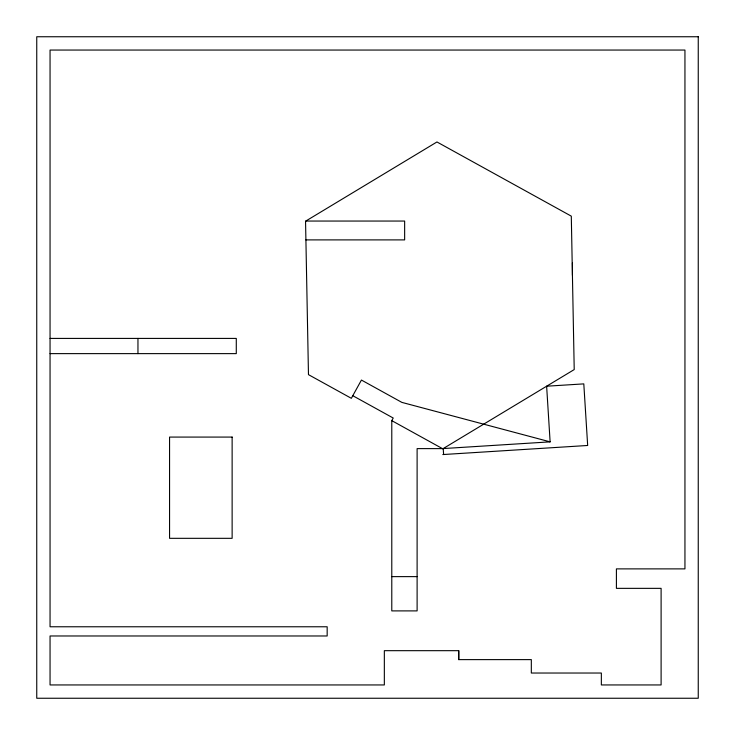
<?xml version="1.0" encoding="UTF-8"?>
<svg xmlns="http://www.w3.org/2000/svg" width="735" height="735" viewBox="0 0 735 735"><rect width="100%" height="100%" fill="white"/><g stroke="black" fill="none" stroke-linecap="round" stroke-linejoin="round"><path stroke-width="1.1" d="M442.81 454.561L587.669 445.474L583.801 383.881L546.629 386.206L550.12 441.854L442.442 448.616L417.112 448.616L417.112 610.895L391.783 610.895L391.783 420.64L393.225 418.031L352.791 395.706M305.815 221.051L404.645 221.051L404.645 239.895L305.907 239.895M50.053 338.412L236.284 338.412L236.284 353.627L50.053 353.627M391.783 576.626L417.112 576.626M550.12 441.854L401.861 402.385L361.436 380.059L351.348 398.315L308.47 374.639L305.549 221.207L436.957 141.965L571.297 216.145L574.219 369.576L442.81 448.819L391.783 420.64M443.233 448.561L443.609 454.515M572.427 263.029L572.427 275.359M458.769 659.617L458.769 650.677L384.341 650.677L384.341 684.946L50.053 684.946L50.053 635.977L327.167 635.977L327.167 626.771L50.053 626.771L50.053 50.053L684.946 50.053L684.946 568.881L616.408 568.881L616.408 588.349L661.105 588.349L661.105 684.946L601.349 684.946L601.349 673.03L531.322 673.03L531.322 659.617L458.704 659.617L458.704 650.677M137.959 338.412L137.959 353.627M698.25 36.75L36.75 36.75L36.75 698.25L698.25 698.25L698.25 36.75M232.131 437.077L169.564 437.077L169.564 538.323L232.131 538.323L232.131 437.077"/></g></svg>
